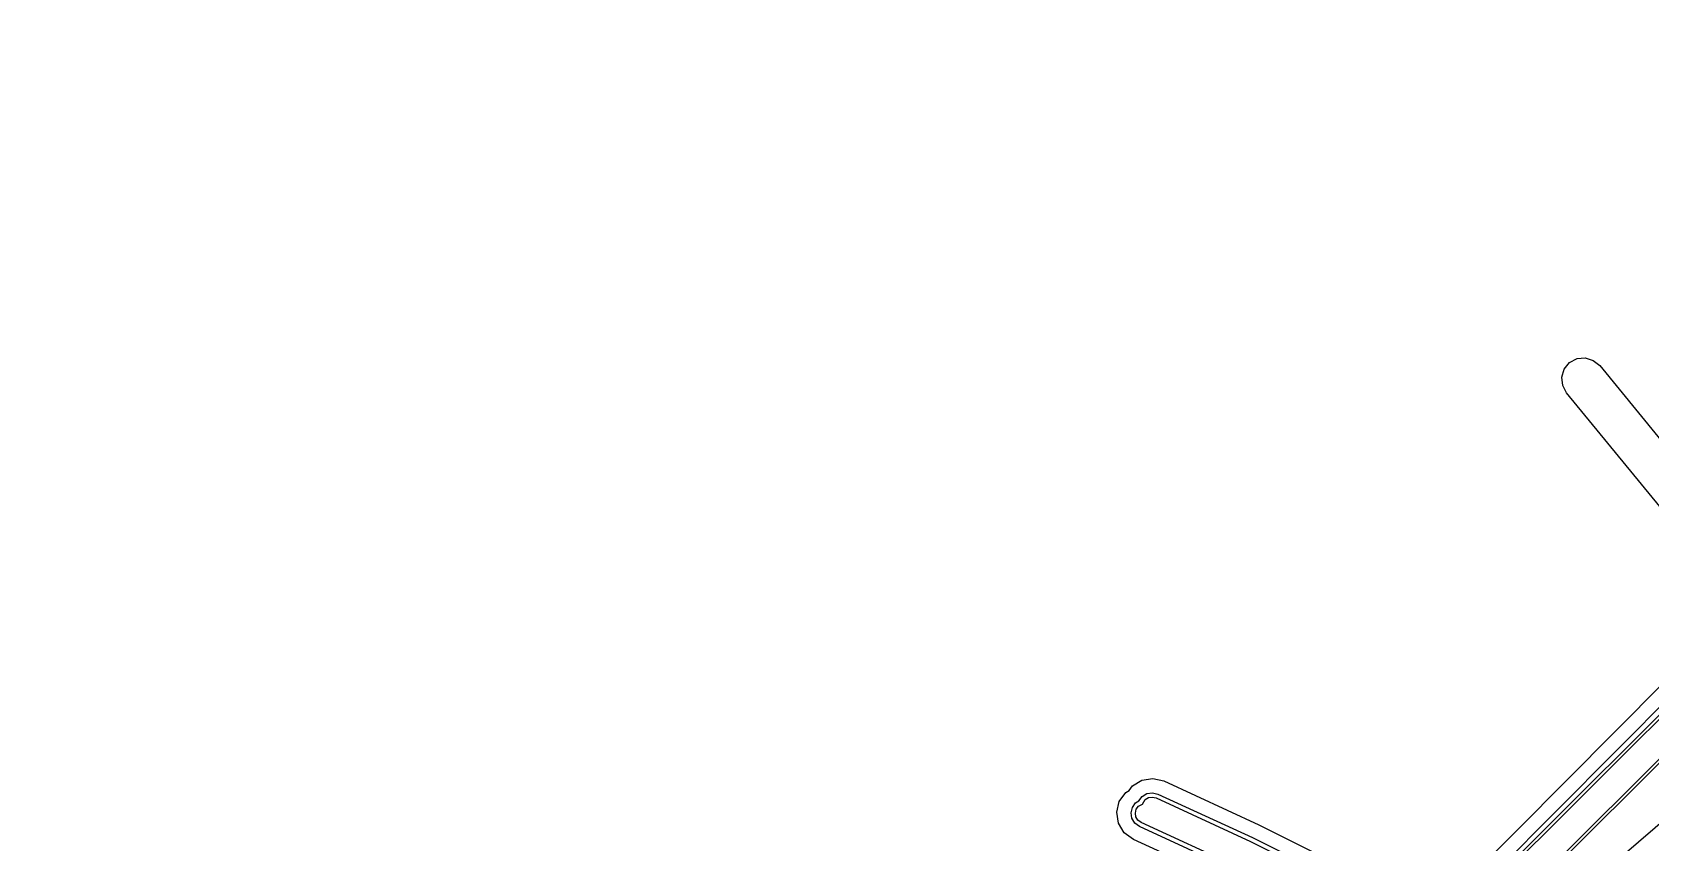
# Model space of a CAD drawing. Header units: metres. Extents: x -2677 to -840, y 169 to 1487.
# Drawn here: x -2534.5 to -2421.4, y 702.7 to 759.4 of the extents above; entities that cross this region are included whole.
import ezdxf

# ---------------------------------------------------------------- set-up
doc = ezdxf.new("R2010")
doc.units = ezdxf.units.M
doc.layers.add('AI_GREENING_EXCLUSIONS', color=1, linetype='Continuous')

msp = doc.modelspace()

# ---------------------------------------------------------------- linework, layer by layer
at = {"layer": 'AI_GREENING_EXCLUSIONS'}
for points in [[(-2323.44, 805.27), (-2444.3, 685.17), (-2479.31, 650.53), (-2479.63, 650.39), (-2490.82, 639.4), (-2503.25, 627.12), (-2507.69, 622.57), (-2528.8, 601.98), (-2530.64, 599.98), (-2532.11, 598.24), (-2532.79, 597.3), (-2534.47, 594.13), (-2535.38, 591.91)], [(-2323.3, 805.13), (-2444.16, 685.03), (-2479.16, 650.39), (-2479.53, 650.21), (-2490.68, 639.26), (-2503.11, 626.98), (-2507.55, 622.42), (-2528.65, 601.84), (-2530.49, 599.85), (-2531.95, 598.12), (-2532.62, 597.19), (-2534.29, 594.04), (-2535.19, 591.85)], [(-2440.96, 691.52), (-2394.6, 737.71)], [(-2440.94, 691.25), (-2394.46, 737.57)], [(-2419.11, 724.27), (-2427.24, 734.18), (-2427.51, 734.7), (-2427.57, 735.28), (-2427.4, 735.84), (-2427.03, 736.29), (-2426.51, 736.57), (-2425.93, 736.62), (-2425.37, 736.45), (-2424.92, 736.08), (-2416.79, 726.17)], [(-2441.01, 693.24), (-2420.38, 713.98)], [(-2440.3, 692.53), (-2419.67, 713.27)], [(-2424.38, 700.92), (-2412.2, 711.39)], [(-2450.77, 699.84), (-2457.54, 702.95), (-2458.17, 703.41), (-2458.58, 704.08), (-2458.7, 704.85), (-2458.52, 705.61), (-2458.06, 706.24), (-2457.83, 706.38), (-2457.61, 706.69), (-2456.94, 707.1), (-2456.17, 707.22), (-2455.41, 707.04), (-2448.76, 703.97), (-2440.79, 700)], [(-2450.34, 700.74), (-2457.12, 703.86), (-2457.44, 704.09), (-2457.64, 704.43), (-2457.7, 704.81), (-2457.61, 705.19), (-2457.38, 705.51), (-2457.15, 705.65), (-2456.93, 705.96), (-2456.59, 706.16), (-2456.21, 706.22), (-2455.83, 706.13), (-2449.2, 703.08), (-2441.17, 699.08)], [(-2450.21, 701.01), (-2457, 704.14), (-2457.22, 704.3), (-2457.36, 704.53), (-2457.4, 704.8), (-2457.34, 705.06), (-2457.18, 705.29), (-2456.9, 705.43), (-2456.72, 705.74), (-2456.49, 705.88), (-2456.22, 705.92), (-2455.95, 705.86), (-2449.34, 702.81), (-2441.33, 698.82)]]:
    msp.add_lwpolyline(points, dxfattribs=at)

doc.saveas('drawing.dxf')
